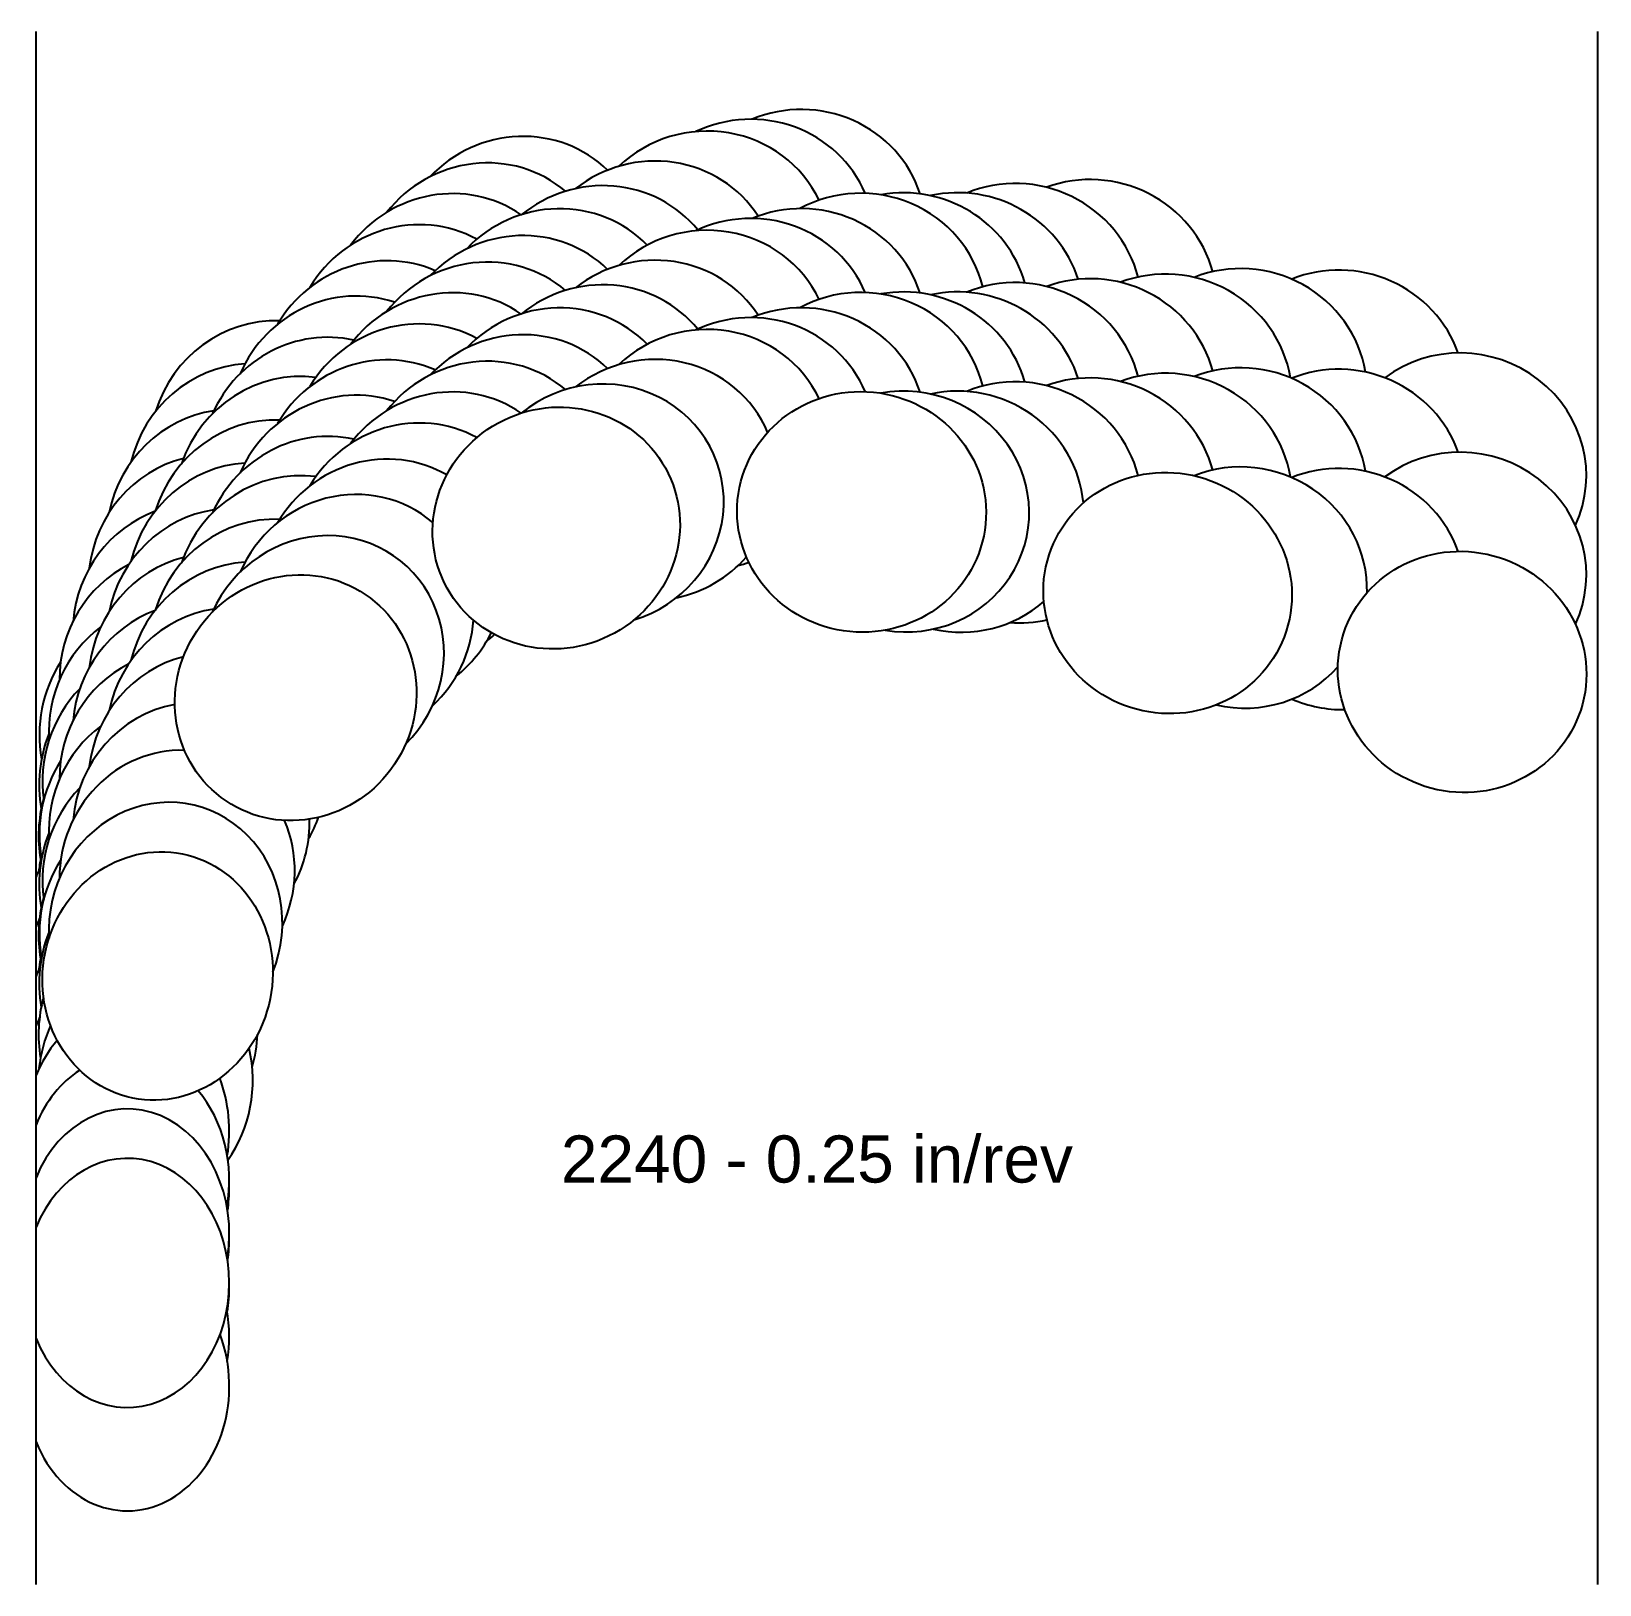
# Model space of a CAD drawing. Header units: inches. Extents: x -3.95 to 0, y -2.79 to 1.12.
import ezdxf
from ezdxf.enums import TextEntityAlignment as Align

# ---------------------------------------------------------------- set-up
doc = ezdxf.new("R2010")
doc.units = ezdxf.units.IN
doc.header["$MEASUREMENT"] = 0
for name, color, linetype, true_color in [('Blade_1', 30, 'Continuous', 0xff7f00), ('Blade_2', 7, 'Continuous', 0xcccc00), ('Blade_3', 7, 'Continuous', 0x00cc00), ('Blade_4', 7, 'Continuous', 0x00cccc), ('Blade_5', 7, 'Continuous', 0x0066cc), ('Blade_6', 190, 'Continuous', 0x7f00ff), ('Blade_7', 7, 'Continuous', 0xcc00cc), ('Blade_8', 7, 'Continuous', 0xcc0000)]:
    doc.layers.add(name, color=color, linetype=linetype, true_color=true_color)
doc.layers.add('Gage_Line', color=7, linetype='Continuous')
doc.styles.get("Standard").update_dxf_attribs({"font": 'arial.ttf'})

msp = doc.modelspace()

# ---------------------------------------------------------------- linework, layer by layer
at = {"layer": 'Blade_1'}
for centre, major_axis, ratio, start_param, end_param in [((-1.8562, 0.4123), (0.3125, -0.0307), 0.965735, 6.608949, 8.466549), ((-2.6259, 0.3717), (0.2823, 0.1375), 0.964072, 6.589132, 8.22492), ((-1.0846, 0.2078), (0.3033, -0.0813), 0.965926, 6.694603, 8.496184), ((-1.8562, 0.1623), (0.3125, -0.0307), 0.965735, 6.608949, 8.466549), ((-2.6259, 0.1217), (0.2823, 0.1375), 0.964072, 6.589132, 8.22492), ((-0.3422, 0.0089), (0.3033, -0.0813), 0.965926, 6.11267, 8.777887), ((-3.2829, -0.056), (0.1754, 0.2604), 0.957183, 6.728026, 8.13258), ((-1.0846, -0.0422), (0.3033, -0.0813), 0.965926, 6.694603, 8.496184), ((-0.3422, -0.2411), (0.3033, -0.0813), 0.965926, 6.11267, 8.777887), ((-3.2829, -0.306), (0.1754, 0.2604), 0.957183, 6.728026, 8.13258), ((-3.631, -0.7575), (0.0625, 0.3077), 0.921865, 7.241222, 8.222725), ((-3.631, -1.0075), (0.0625, 0.3077), 0.921865, 7.241222, 8.222725), ((-3.7074, -2.0312), (0, 0.314), 0.819152, 2.034185, 7.390594), ((-3.7074, -1.7812), (0, 0.314), 0.819152, 4.511483, 4.72574)]:
    msp.add_ellipse(centre, major_axis=major_axis, ratio=ratio, start_param=start_param, end_param=end_param, dxfattribs=at)
for centre, major_axis, ratio in [((-2.6259, -0.1283), (0.2823, 0.1375), 0.964072), ((-1.8562, -0.0877), (0.3125, -0.0307), 0.965735), ((-1.0846, -0.2922), (0.3033, -0.0813), 0.965926), ((-0.3422, -0.4911), (0.3033, -0.0813), 0.965926), ((-3.2829, -0.556), (0.1754, 0.2604), 0.957183), ((-3.631, -1.2575), (0.0625, 0.3077), 0.921865)]:
    msp.add_ellipse(centre, major_axis=major_axis, ratio=ratio, dxfattribs=at)
at = {"layer": 'Blade_2'}
for centre, major_axis, ratio, start_param, end_param in [((-2.516, 0.4304), (0.2914, 0.1169), 0.964344, 6.574898, 8.171082), ((-1.7474, 0.4132), (0.3102, -0.0488), 0.965801, 6.698842, 8.198835), ((-2.516, 0.1804), (0.2914, 0.1169), 0.964344, 6.574898, 8.171082), ((-1.7474, 0.1632), (0.3102, -0.0488), 0.965801, 6.698842, 8.198835), ((-3.2145, 0.0435), (0.1919, 0.2485), 0.957456, 6.702763, 8.103576), ((-2.516, -0.0696), (0.2914, 0.1169), 0.964344, 4.6214, 8.171082), ((-1.7474, -0.0868), (0.3102, -0.0488), 0.965801, 4.705142, 8.198835), ((-3.2145, -0.2065), (0.1919, 0.2485), 0.957456, 6.702763, 8.103576), ((-3.2145, -0.4565), (0.1919, 0.2485), 0.957456, 4.572865, 8.103576), ((-3.6108, -0.6327), (0.0722, 0.3056), 0.934389, 7.118484, 8.165381), ((-3.6108, -0.8827), (0.0722, 0.3056), 0.934389, 7.118484, 8.165381), ((-3.6108, -1.1327), (0.0722, 0.3056), 0.934389, 4.551461, 8.165381), ((-3.7074, -1.9065), (0, 0.314), 0.819152, 4.512529, 7.390594)]:
    msp.add_ellipse(centre, major_axis=major_axis, ratio=ratio, start_param=start_param, end_param=end_param, dxfattribs=at)
at = {"layer": 'Blade_3'}
for centre, major_axis, ratio, start_param, end_param in [((-2.3831, 0.4929), (0.2991, 0.0955), 0.964602, 6.537987, 8.224764), ((-1.6093, 0.413), (0.3056, -0.0722), 0.965897, 6.809051, 8.314414), ((-2.3831, 0.2429), (0.2991, 0.0955), 0.964602, 6.537987, 8.224764), ((-0.8952, 0.2217), (0.3033, -0.0813), 0.965926, 6.696186, 8.508302), ((-3.1414, 0.1473), (0.2033, 0.2393), 0.962367, 6.647677, 8.163531), ((-1.6093, 0.163), (0.3056, -0.0722), 0.965897, 6.809051, 8.314414), ((-2.3831, -0.0071), (0.2991, 0.0955), 0.964602, 6.369525, 8.224764), ((-0.8952, -0.0283), (0.3033, -0.0813), 0.965926, 6.696186, 8.508302), ((-3.1414, -0.1027), (0.2033, 0.2393), 0.962367, 6.647677, 8.163531), ((-1.6093, -0.087), (0.3056, -0.0722), 0.965897, 6.594975, 8.314414), ((-0.8952, -0.2783), (0.3033, -0.0813), 0.965926, 6.510555, 8.508302), ((-3.1414, -0.3527), (0.2033, 0.2393), 0.962367, 6.278037, 8.163531), ((-3.5819, -0.5012), (0.0855, 0.3021), 0.940304, 6.998157, 8.146029), ((-2.3831, -0.0071), (0.2991, 0.0955), 0.964602, 4.607652, 5.270831), ((-1.6093, -0.087), (0.3056, -0.0722), 0.965897, 4.723817, 5.682292), ((-3.1414, -0.3527), (0.2033, 0.2393), 0.962367, 4.588697, 5.372624), ((-3.5819, -0.7512), (0.0855, 0.3021), 0.940304, 6.998157, 8.146029), ((-0.8952, -0.2783), (0.3033, -0.0813), 0.965926, 4.749828, 5.837394), ((-3.5819, -1.0012), (0.0855, 0.3021), 0.940304, 6.51323, 8.146029), ((-3.5819, -1.0012), (0.0855, 0.3021), 0.940304, 4.542263, 5.421463), ((-3.7074, -1.2728), (0, 0.314), 0.819152, 7.316779, 7.390594), ((-3.7074, -1.5228), (0, 0.314), 0.819152, 7.316779, 7.390594), ((-3.7074, -1.7728), (0, 0.314), 0.819152, 6.76765, 7.390594), ((-3.7074, -1.7728), (0, 0.314), 0.819152, 4.49784, 5.515525)]:
    msp.add_ellipse(centre, major_axis=major_axis, ratio=ratio, start_param=start_param, end_param=end_param, dxfattribs=at)
at = {"layer": 'Blade_4'}
for centre, major_axis, ratio, start_param, end_param in [((-3.0641, 0.2371), (0.2188, 0.2252), 0.96265, 6.627437, 8.105014), ((-3.0641, -0.0129), (0.2188, 0.2252), 0.96265, 6.627437, 8.105014), ((-3.0641, -0.2629), (0.2188, 0.2252), 0.96265, 6.519594, 8.105014), ((-3.5465, -0.3807), (0.0984, 0.2982), 0.94595, 6.925729, 8.102531), ((-3.5465, -0.6307), (0.0984, 0.2982), 0.94595, 6.925729, 8.102531), ((-3.0641, -0.2629), (0.2188, 0.2252), 0.96265, 4.581511, 5.031293), ((-3.5465, -0.8807), (0.0984, 0.2982), 0.94595, 6.75712, 8.102531), ((-3.5465, -0.8807), (0.0984, 0.2982), 0.94595, 4.528769, 5.074606), ((-3.7074, -1.1481), (0, 0.314), 0.819152, 7.307811, 7.390594), ((-3.7074, -1.3981), (0, 0.314), 0.819152, 7.307811, 7.390594), ((-3.7074, -1.6481), (0, 0.314), 0.819152, 7.040033, 7.390594), ((-3.7074, -1.6481), (0, 0.314), 0.819152, 4.512529, 5.148305)]:
    msp.add_ellipse(centre, major_axis=major_axis, ratio=ratio, start_param=start_param, end_param=end_param, dxfattribs=at)
at = {"layer": 'Blade_5'}
for centre, major_axis, ratio, start_param, end_param in [((-2.2488, 0.569), (0.3099, 0.0506), 0.965064, 6.555146, 8.470438), ((-1.4634, 0.4364), (0.3033, -0.0813), 0.965926, 6.778997, 8.527609), ((-2.9829, 0.3287), (0.2335, 0.2099), 0.962935, 6.609187, 8.166797), ((-2.2488, 0.319), (0.3099, 0.0506), 0.965064, 6.555146, 8.470438), ((-0.6478, 0.2179), (0.3033, -0.0813), 0.965926, 6.871633, 8.514641), ((-1.4634, 0.1864), (0.3033, -0.0813), 0.965926, 6.778997, 8.527609), ((-2.9829, 0.0787), (0.2335, 0.2099), 0.962935, 6.609187, 8.166797), ((-2.2488, 0.069), (0.3099, 0.0506), 0.965064, 6.555146, 8.470438), ((-0.6478, -0.0321), (0.3033, -0.0813), 0.965926, 6.871633, 8.514641), ((-1.4634, -0.0636), (0.3033, -0.0813), 0.965926, 6.778997, 8.527609), ((-2.9829, -0.1713), (0.2335, 0.2099), 0.962935, 6.609187, 8.166797), ((-3.5051, -0.2559), (0.1138, 0.2927), 0.948784, 6.876542, 8.122717), ((-0.6478, -0.2821), (0.3033, -0.0813), 0.965926, 6.871633, 8.514641), ((-3.5051, -0.5059), (0.1138, 0.2927), 0.948784, 6.876542, 8.122717), ((-2.2488, 0.069), (0.3099, 0.0506), 0.965064, 4.81771, 4.908594), ((-1.4634, -0.0636), (0.3033, -0.0813), 0.965926, 4.905032, 5.206328), ((-2.9829, -0.1713), (0.2335, 0.2099), 0.962935, 4.629297, 4.709472), ((-3.5051, -0.7559), (0.1138, 0.2927), 0.948784, 6.876542, 8.122717), ((-0.6478, -0.2821), (0.3033, -0.0813), 0.965926, 4.561266, 4.996749), ((-3.5051, -0.7559), (0.1138, 0.2927), 0.948784, 4.544661, 4.733902), ((-3.6615, -1.0246), (0.0148, 0.3137), 0.860927, 7.67234, 7.786244), ((-3.6615, -1.2746), (0.0148, 0.3137), 0.860927, 7.67234, 7.786244), ((-3.6615, -1.5246), (0.0148, 0.3137), 0.860927, 7.424793, 7.786244), ((-3.6615, -1.5246), (0.0148, 0.3137), 0.860927, 4.073319, 5.027341), ((-3.7074, -1.7918), (0, 0.314), 0.819152, 4.528708, 4.719264), ((-3.7074, -2.0418), (0, 0.314), 0.819152, 4.511483, 4.719264), ((-3.7074, -2.2918), (0, 0.314), 0.819152, 2.034185, 5.140328)]:
    msp.add_ellipse(centre, major_axis=major_axis, ratio=ratio, start_param=start_param, end_param=end_param, dxfattribs=at)
at = {"layer": 'Blade_6'}
for centre, major_axis, ratio, start_param, end_param in [((-2.1376, 0.5989), (0.3125, 0.0307), 0.965271, 6.57637, 8.209398), ((-2.8981, 0.4078), (0.2474, 0.1934), 0.963232, 6.572049, 8.129268), ((-2.1376, 0.3489), (0.3125, 0.0307), 0.965271, 6.57637, 8.209398), ((-2.8981, 0.1578), (0.2474, 0.1934), 0.963232, 6.572049, 8.129268), ((-2.1376, 0.0989), (0.3125, 0.0307), 0.965271, 6.57637, 8.209398), ((-2.8981, -0.0922), (0.2474, 0.1934), 0.963232, 6.572049, 8.129268), ((-3.4578, -0.141), (0.1288, 0.2864), 0.951543, 6.82894, 8.091647), ((-3.4578, -0.391), (0.1288, 0.2864), 0.951543, 6.82894, 8.091647), ((-3.4578, -0.641), (0.1288, 0.2864), 0.951543, 6.82894, 8.091647), ((-3.655, -0.8976), (0.0279, 0.3128), 0.877783, 7.654313, 8.144223), ((-3.655, -1.1476), (0.0279, 0.3128), 0.877783, 7.654313, 8.144223), ((-3.655, -1.3976), (0.0279, 0.3128), 0.877783, 7.654313, 8.144223), ((-3.655, -1.3976), (0.0279, 0.3128), 0.877783, 4.499728, 4.766255), ((-3.7074, -1.9171), (0, 0.314), 0.819152, 4.529751, 4.719264), ((-3.7074, -2.1671), (0, 0.314), 0.819152, 4.512529, 4.930581)]:
    msp.add_ellipse(centre, major_axis=major_axis, ratio=ratio, start_param=start_param, end_param=end_param, dxfattribs=at)
at = {"layer": 'Blade_7'}
for centre, major_axis, ratio, start_param, end_param in [((-2.0087, 0.6237), (0.3138, 0.0105), 0.965449, 6.551047, 8.226132), ((-2.81, 0.4859), (0.2602, 0.1758), 0.963514, 6.545281, 8.178581), ((-1.274, 0.4461), (0.3033, -0.0813), 0.965926, 6.792304, 8.485195), ((-2.0087, 0.3737), (0.3138, 0.0105), 0.965449, 6.551047, 8.226132), ((-2.81, 0.2359), (0.2602, 0.1758), 0.963514, 6.545281, 8.178581), ((-1.274, 0.1961), (0.3033, -0.0813), 0.965926, 6.792304, 8.485195), ((-2.0087, 0.1237), (0.3138, 0.0105), 0.965449, 6.551047, 8.226132), ((-3.4048, -0.0246), (0.1463, 0.2778), 0.951773, 6.808347, 8.117264), ((-2.81, -0.0141), (0.2602, 0.1758), 0.963514, 6.545281, 8.178581), ((-1.274, -0.0539), (0.3033, -0.0813), 0.965926, 6.792304, 8.485195), ((-3.4048, -0.2746), (0.1463, 0.2778), 0.951773, 6.808347, 8.117264), ((-3.4048, -0.5246), (0.1463, 0.2778), 0.951773, 6.808347, 8.117264), ((-3.6484, -0.7667), (0.0402, 0.3114), 0.893554, 7.57883, 8.191882), ((-3.6484, -1.0167), (0.0402, 0.3114), 0.893554, 7.57883, 8.191882), ((-3.6484, -1.2667), (0.0402, 0.3114), 0.893554, 7.57883, 8.191882), ((-3.7074, -1.7875), (0, 0.314), 0.819152, 4.521712, 4.722422), ((-3.7074, -2.0375), (0, 0.314), 0.819152, 4.504462, 4.722422)]:
    msp.add_ellipse(centre, major_axis=major_axis, ratio=ratio, start_param=start_param, end_param=end_param, dxfattribs=at)
at = {"layer": 'Blade_8'}
for centre, major_axis, ratio, start_param, end_param in [((-2.7192, 0.5534), (0.2719, 0.1571), 0.963802, 6.548909, 8.1541), ((-2.7192, 0.3034), (0.2719, 0.1571), 0.963802, 6.548909, 8.1541), ((-3.3464, 0.0833), (0.1585, 0.2711), 0.956932, 6.75569, 8.096928), ((-2.7192, 0.0534), (0.2719, 0.1571), 0.963802, 6.548909, 8.1541), ((-3.3464, -0.1667), (0.1585, 0.2711), 0.956932, 6.75569, 8.101845), ((-3.3464, -0.4167), (0.1585, 0.2711), 0.956932, 6.75569, 8.101845), ((-3.6429, -0.6404), (0.0517, 0.3097), 0.908254, 7.414825, 8.230962), ((-3.6429, -0.8904), (0.0517, 0.3097), 0.908254, 7.414825, 8.230962), ((-3.6429, -1.1404), (0.0517, 0.3097), 0.908254, 7.414825, 8.230962), ((-3.7074, -1.9128), (0, 0.314), 0.819152, 4.522756, 4.722422)]:
    msp.add_ellipse(centre, major_axis=major_axis, ratio=ratio, start_param=start_param, end_param=end_param, dxfattribs=at)
at = {"layer": 'Gage_Line'}
for p, q in [((-3.9375, -2.7918), (-3.9375, 1.1237)), ((0, -2.7918), (0, 1.1237))]:
    msp.add_line(p, q, dxfattribs=at)

# ---------------------------------------------------------------- texts
msp.add_text('2240 - 0.25 in/rev', height=0.11875).set_placement((-1.9688, -1.7189), align=Align.MIDDLE_CENTER)

doc.saveas('drawing.dxf')
